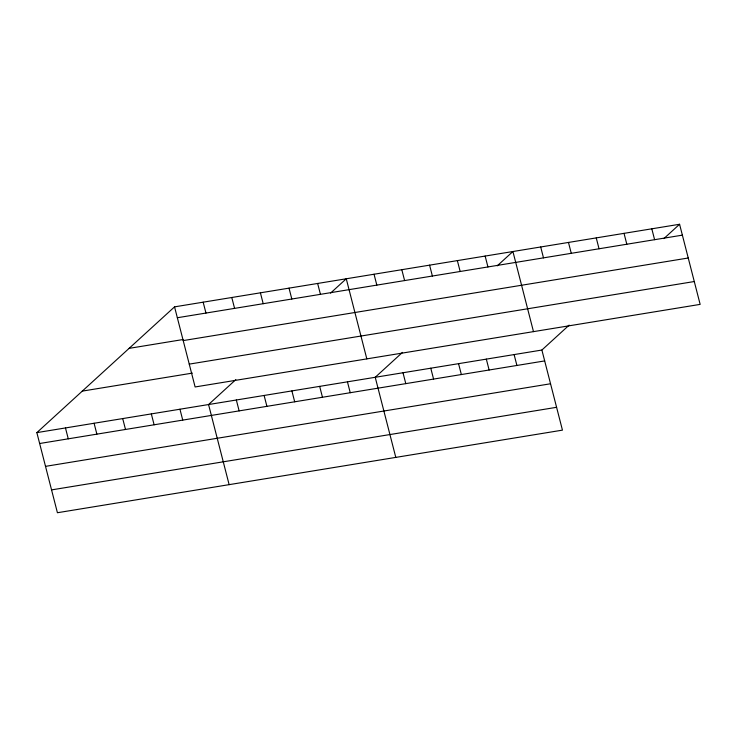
<?xml version="1.0" encoding="UTF-8"?>
<svg xmlns="http://www.w3.org/2000/svg" width="737" height="737" viewBox="0 0 737 737"><rect width="100%" height="100%" fill="white"/><g stroke="black" fill="none" stroke-linecap="round" stroke-linejoin="round"><path stroke-width="1.11" d="M569.148 325.128L541.888 350.038L562.451 430.141L57.422 512.731L36.85 432.619L174.549 306.859L679.578 224.269L700.15 304.381L195.112 386.962L174.549 306.859M235.822 379.638L208.562 404.539L229.133 484.651M330.563 293.114L346.261 278.77L366.823 358.882M402.485 352.387L375.225 377.289L395.797 457.401M497.226 265.854L512.915 251.52L533.487 331.632M663.88 238.604L679.578 224.269M177.341 317.739L682.379 235.149M129.104 348.361L183.043 339.536M183.209 340.586L688.238 257.996M189.252 364.124L694.282 281.534M82.286 391.117L192.357 373.115M36.85 432.619L541.888 350.038M39.641 443.508L544.68 360.918M45.51 466.355L550.548 383.765M51.553 489.893L556.592 407.303M651.803 228.811L654.603 239.691M624.027 233.353L626.818 244.242M596.251 237.894L599.043 248.784M568.476 242.436L571.267 253.325M540.7 246.978L543.491 257.867M514.113 354.58L516.904 365.46M485.139 256.061L487.94 266.951M486.328 359.122L489.128 370.002M457.364 260.603L460.164 271.492M458.552 363.663L461.353 374.553M429.588 265.145L432.379 276.034M430.777 368.205L433.577 379.094M401.812 269.687L404.604 280.576M403.001 372.747L405.792 383.636M374.037 274.228L376.828 285.118M347.449 381.83L350.241 392.72M317.638 283.45L320.438 294.339M319.674 386.372L322.465 397.261M289.024 288.13L291.815 299.019M291.889 390.914L294.689 401.803M260.401 292.81L263.201 303.699M264.113 395.456L266.914 406.345M231.786 297.499L234.578 308.379M236.337 399.998L239.138 410.887M203.163 302.179L205.964 313.059M179.948 409.219L182.739 420.108M151.325 413.899L154.116 424.788M122.71 418.579L125.502 429.468M94.087 423.259L96.879 434.148M65.473 427.939L68.265 438.828"/></g></svg>
